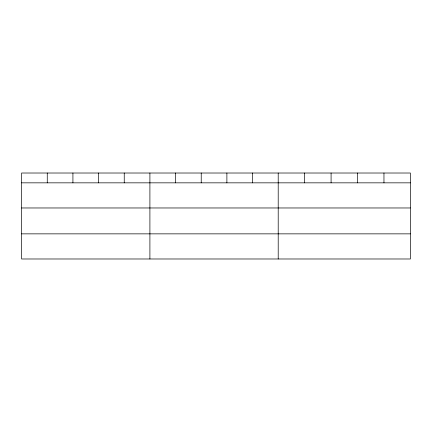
<?xml version="1.0" encoding="UTF-8"?>
<svg xmlns="http://www.w3.org/2000/svg" width="432" height="432" viewBox="0 0 432 432"><rect width="100%" height="100%" fill="white"/><g stroke="black" fill="none" stroke-linecap="round" stroke-linejoin="round"><path stroke-width="0.65" d="M410.4 207.97L410.4 173.016L21.6 173.016L21.6 258.984L410.4 258.984L410.4 207.97L21.6 207.97M21.6 182.844L410.4 182.844M21.6 233.858L410.4 233.858M383.962 173.016L383.962 182.844M357.523 173.016L357.523 182.844M331.085 173.016L331.085 182.844M304.646 173.016L304.646 182.844M278.208 173.016L278.208 258.984M252.547 173.016L252.547 182.844M226.886 173.016L226.886 182.844M201.226 173.016L201.226 182.844M175.565 173.016L175.565 182.844M149.904 173.016L149.904 258.984M124.243 173.016L124.243 182.844M98.582 173.016L98.582 182.844M72.922 173.016L72.922 182.844M47.261 173.016L47.261 182.844"/></g></svg>
